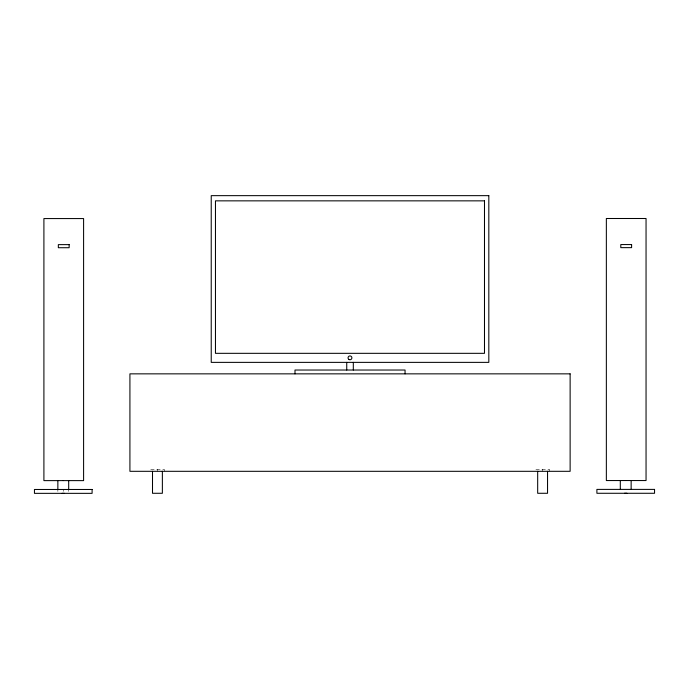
<?xml version="1.0" encoding="UTF-8"?>
<svg xmlns="http://www.w3.org/2000/svg" width="689" height="689" viewBox="0 0 689 689"><rect width="100%" height="100%" fill="white"/><g stroke="black" fill="none" stroke-linecap="round" stroke-linejoin="round"><path stroke-width="0.52" stroke-dasharray="3.44 2.58" d="M549.495 471.31L549.495 469.398L535.741 469.398L535.741 471.31M542.613 469.398L542.613 471.31M164.309 471.31L164.309 469.398L150.555 469.398L150.555 471.31M157.436 469.398L157.436 471.31M68.693 489.474L68.693 491.412M63.276 489.474L63.276 491.403M57.859 489.474L57.859 491.412"/><path stroke-width="1.03" d="M62.079 493.35L64.473 493.35M624.527 493.281L626.921 493.281M631.141 480.552L631.141 489.035M620.307 480.552L620.307 489.035M547.548 471.31L547.548 493.281L537.678 493.281L537.678 471.31M405.054 373.851L405.054 370.027L294.995 370.027L294.995 373.851M353.311 362.371L353.311 370.027M346.739 362.371L346.739 370.027M162.371 471.31L162.371 493.281L152.502 493.281L152.502 471.31M68.693 480.629L68.693 489.112M57.859 480.629L57.859 489.112M63.276 480.603L43.907 480.629L43.907 218.568L83.593 218.568L83.593 480.629L63.276 480.603M625.724 480.534L606.354 480.552L606.354 218.499L646.049 218.499L646.049 480.552L625.724 480.534M488.82 195.65L211.23 195.65L211.23 362.371L488.82 362.371L488.82 195.65M484.488 200.852L215.459 200.852L215.459 353.328L484.488 353.328L484.488 200.852M69.15 244.629L58.341 244.629L58.341 247.721L69.15 247.721L69.15 244.629M631.606 244.561L620.798 244.561L620.798 247.644L631.606 247.644L631.606 244.561M570.13 373.851L129.92 373.851L129.92 471.31L570.13 471.31L570.13 373.851M92.102 489.474L34.45 489.474L34.45 493.35L92.102 493.35L92.102 489.474M654.55 489.397L596.898 489.397L596.898 493.281L654.55 493.281L654.55 489.397M349.013 359.503A1.912 1.912 0 0 0 351.89 357.849A1.912 1.912 0 0 0 349.013 356.187A1.912 1.912 0 0 0 349.013 359.503"/></g></svg>
